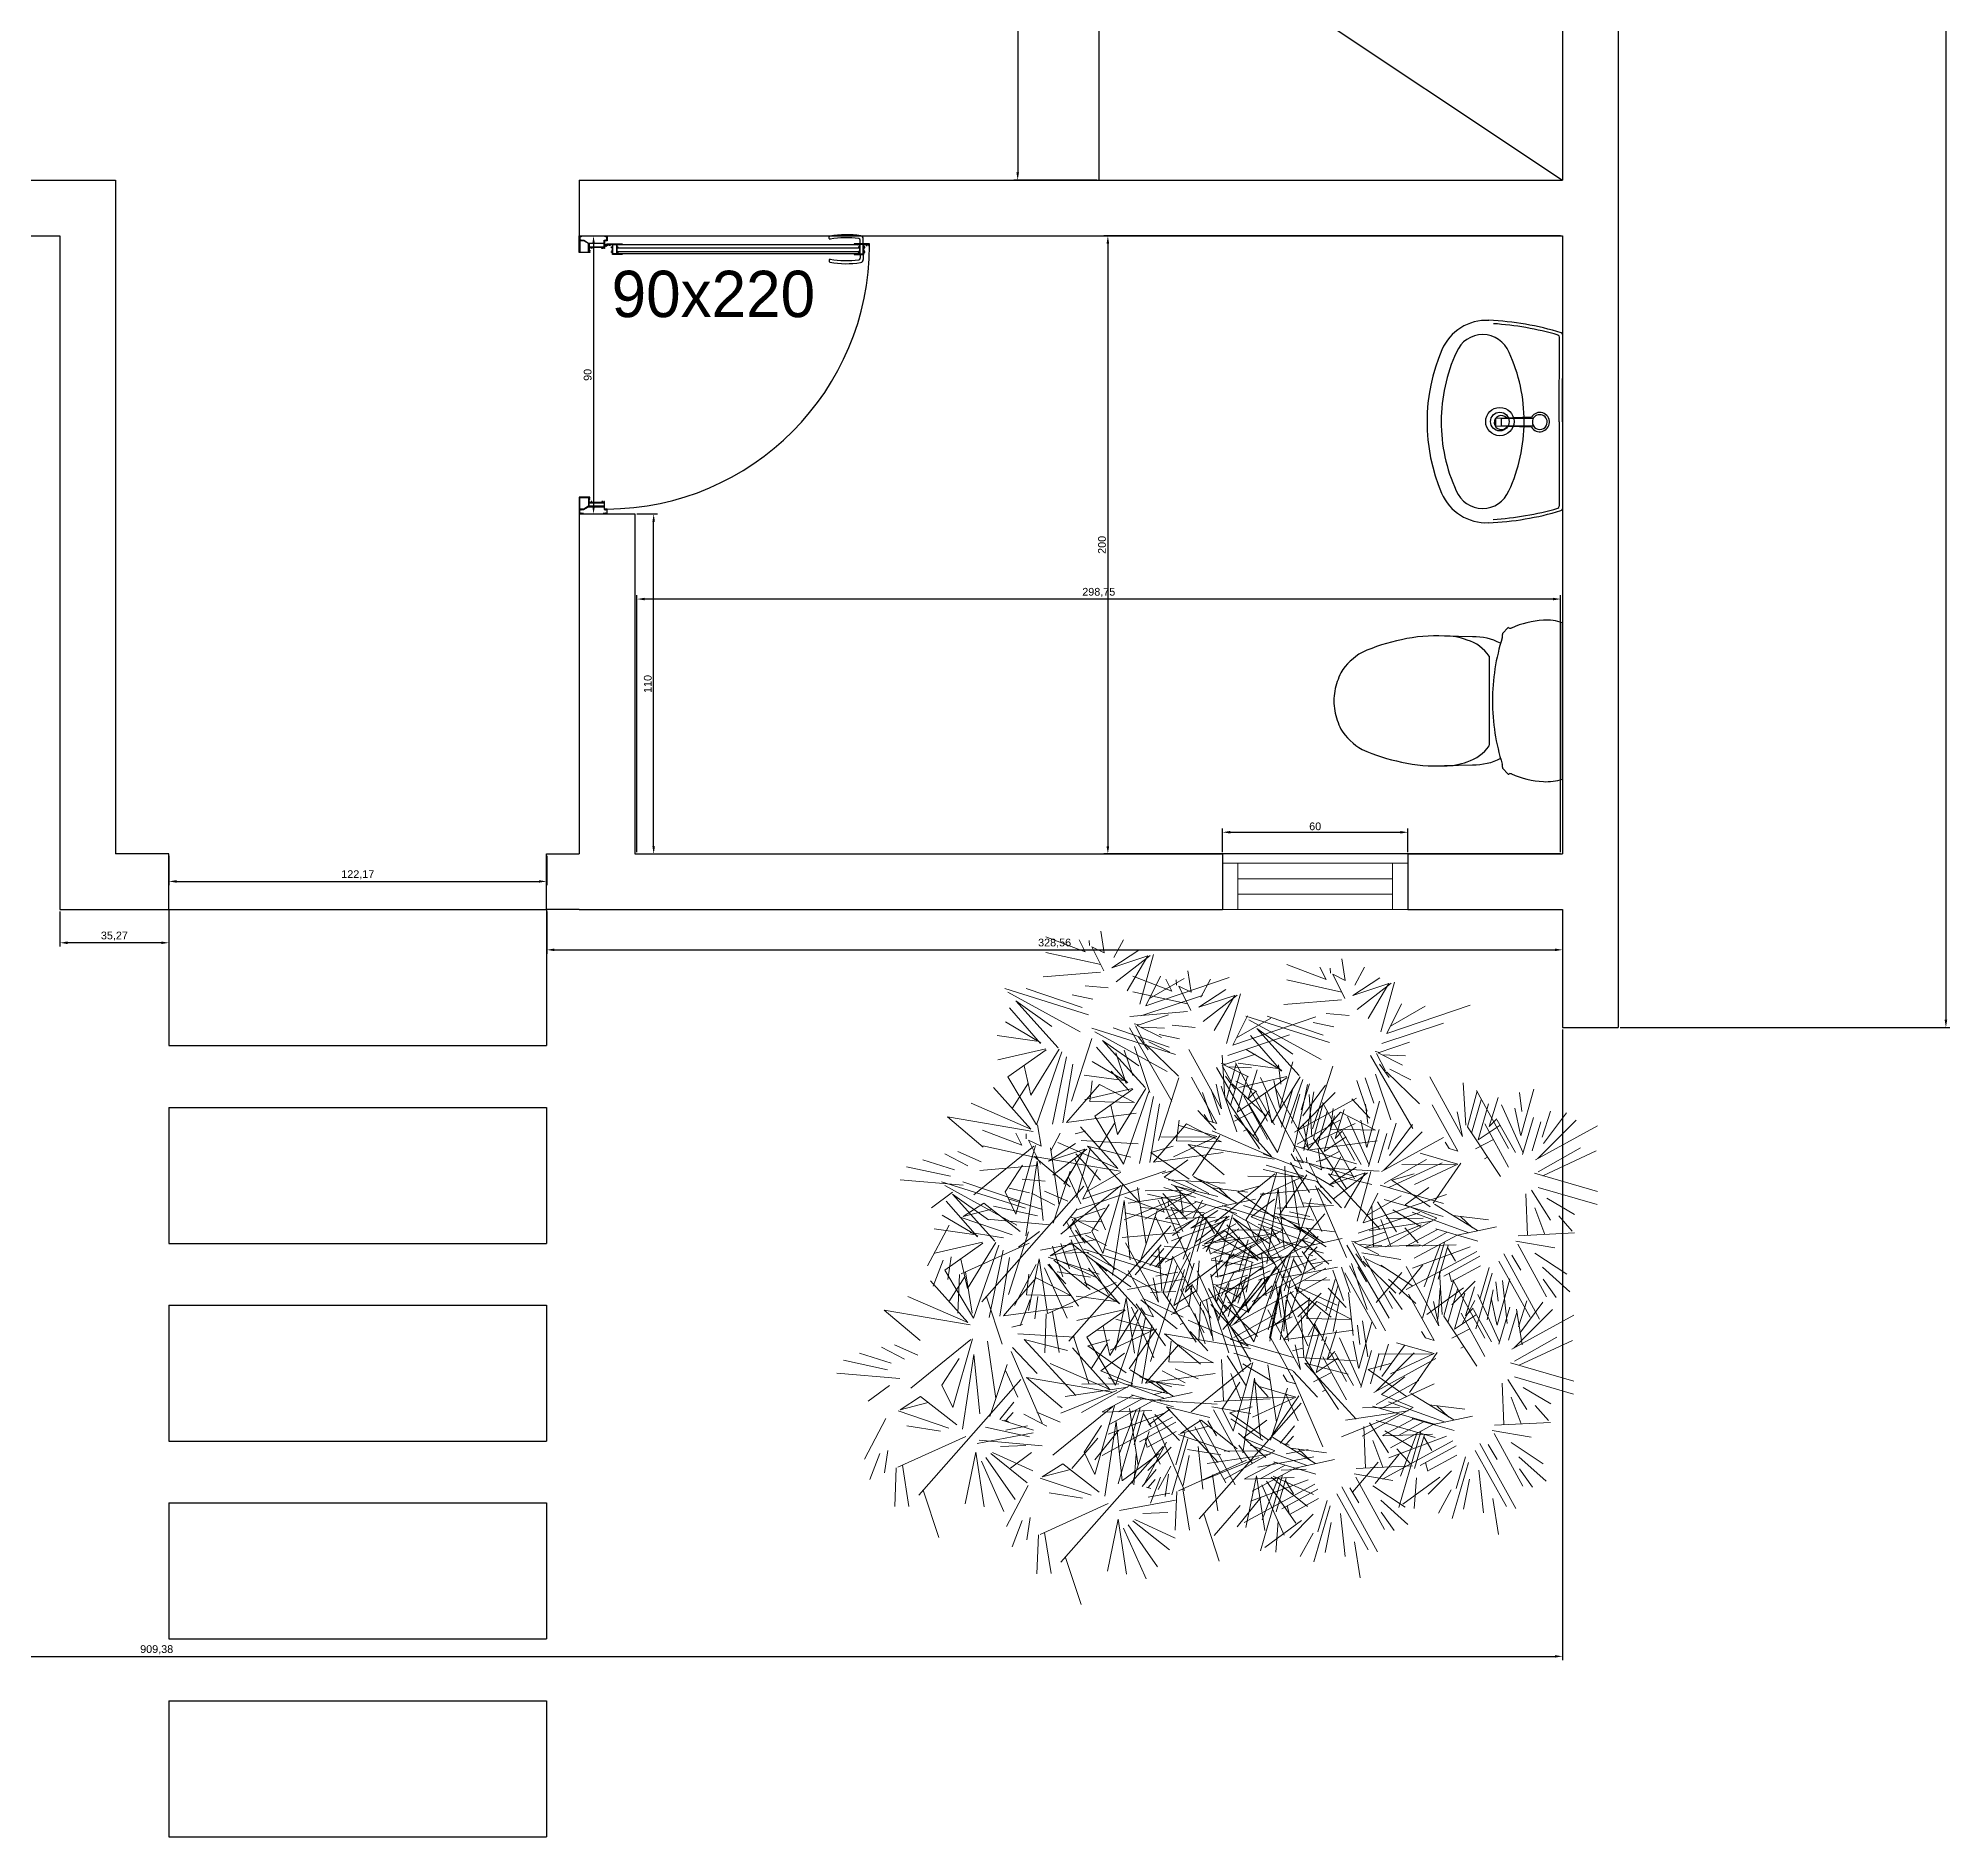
# Model space of a CAD drawing. Header units: millimetres. Extents: x -3817 to 5248, y 289 to 3424.
# Drawn here: x 1999 to 2617, y 706 to 1288 of the extents above; entities that cross this region are included whole.
import ezdxf

# ---------------------------------------------------------------- set-up
doc = ezdxf.new("R2010")
doc.units = ezdxf.units.MM
doc.linetypes.add('CONTINU', pattern=[0])
for name, color, linetype, lineweight in [('1 FENETRES', 191, 'Continuous', 15), ('1 Porte', 30, 'Continuous', 25), ('FENETRE', 191, 'Continuous', 5), ('PORTES', 30, 'Continuous', 25), ('SANITAIRES', 4, 'Continuous', 25), ('végétation', 96, 'Continuous', 20)]:
    doc.layers.add(name, color=color, linetype=linetype, lineweight=lineweight)
doc.styles.add('GENERATED_STYLE_2', font='GOTHIC.TTF')
doc.styles.get("Standard").update_dxf_attribs({"font": 'arial.ttf'})
doc.dimstyles.new('ISO-25', dxfattribs={"dimtxt": 2.5, "dimasz": 2.5, "dimexe": 1.25, "dimexo": 0.625, "dimtad": 1, "dimtxsty": 'Standard', "dimcen": 2.5, "dimadec": 0, "dimazin": 0, "dimtfac": 1, "dimtmove": 0, "dimatfit": 3, "dimfxl": 1, "dimarcsym": 0})

# ---------------------------------------------------------------- blocks, each defined once
blk = doc.blocks.new('60d')
at = {"layer": '1 FENETRES'}
for p, q in [((11740.71, -43.18), (11800.71, -43.18)), ((11740.71, -43.18), (11740.71, -58.18)), ((11745.71, -43.18), (11745.71, -58.18)), ((11795.71, -43.18), (11795.71, -58.18)), ((11800.71, -43.18), (11800.71, -58.18)), ((11745.71, -48.18), (11795.71, -48.18)), ((11745.71, -53.18), (11795.71, -53.18)), ((11740.71, -58.18), (11800.71, -58.18))]:
    blk.add_line(p, q, dxfattribs=at)
blk = doc.blocks.new('gf')
at = {"layer": '1 Porte', "ltscale": 3}
for p, q in [((-96.5249, -38.6246), (-97.0161, -39.1159)), ((-97.0101, -39.122), (-96.5188, -38.6307)), ((-96.5253, -38.6212), (-96.533, -38.6134)), ((-96.5316, -38.6274), (-96.5127, -38.6086)), ((-96.519, -38.6149), (-96.5294, -38.6045)), ((-97.0028, -39.1293), (-96.5115, -38.638)), ((-96.9986, -39.1335), (-96.5073, -38.6422)), ((-96.5995, -38.6726), (-96.6026, -38.6695)), ((-96.504, -38.6424), (-96.4963, -38.6502)), ((-96.4977, -38.6362), (-96.4873, -38.6466)), ((-96.5556, -38.7166), (-96.5526, -38.7197)), ((-97.0644, -39.1272), (-97.0563, -39.119)), ((-97.0593, -39.124), (-97.0635, -39.1281)), ((-97.0584, -39.1249), (-97.0593, -39.124)), ((-97.0563, -39.1209), (-97.0584, -39.123)), ((-97.0584, -39.123), (-97.0574, -39.124)), ((-97.0574, -39.124), (-97.0584, -39.1249)), ((-97.0563, -39.119), (-97.0462, -39.1291)), ((-97.0481, -39.1291), (-97.0563, -39.1209)), ((-97.1128, -39.1756), (-97.1047, -39.1674)), ((-97.0786, -39.2098), (-97.1128, -39.1756)), ((-97.1088, -39.1735), (-97.1109, -39.1756)), ((-97.1109, -39.1756), (-97.1028, -39.1838)), ((-97.1079, -39.1744), (-97.1088, -39.1735)), ((-97.1037, -39.1684), (-97.1079, -39.1725)), ((-97.1079, -39.1725), (-97.1069, -39.1735)), ((-97.1069, -39.1735), (-97.1079, -39.1744)), ((-97.1047, -39.1674), (-97.1037, -39.1684)), ((-97.1028, -39.1838), (-97.1006, -39.1816)), ((-97.1016, -39.1807), (-97.1006, -39.1797)), ((-97.1006, -39.1816), (-97.1016, -39.1807)), ((-97.1006, -39.1797), (-97.0997, -39.1807)), ((-97.0997, -39.1807), (-97.0946, -39.1756)), ((-97.0946, -39.1756), (-97.0792, -39.1715)), ((-97.0792, -39.1715), (-97.0475, -39.1399)), ((-97.0465, -39.1408), (-97.0773, -39.1715)), ((-97.0773, -39.1715), (-97.0704, -39.1785)), ((-97.0704, -39.1785), (-97.0396, -39.1477)), ((-97.0655, -39.1755), (-97.0694, -39.1794)), ((-97.0694, -39.1794), (-97.0685, -39.1803)), ((-97.0685, -39.1803), (-97.0675, -39.1794)), ((-97.0675, -39.1794), (-97.0666, -39.1803)), ((-97.0666, -39.1803), (-97.0675, -39.1813)), ((-97.0675, -39.1813), (-97.0639, -39.1849)), ((-97.0636, -39.1773), (-97.0655, -39.1755)), ((-97.0433, -39.1533), (-97.0646, -39.1746)), ((-97.0646, -39.1746), (-97.0636, -39.1756)), ((-97.0635, -39.1281), (-97.0644, -39.1272)), ((-97.0636, -39.1756), (-97.0627, -39.1747)), ((-97.0618, -39.1756), (-97.0636, -39.1773)), ((-97.0627, -39.1747), (-97.0618, -39.1756)), ((-97.0532, -39.1342), (-97.0512, -39.1322)), ((-97.0475, -39.1399), (-97.0532, -39.1342)), ((-97.0521, -39.1312), (-97.0512, -39.1303)), ((-97.0512, -39.1322), (-97.0521, -39.1312)), ((-97.0462, -39.1291), (-97.0514, -39.1342)), ((-97.0514, -39.1342), (-97.0359, -39.1497)), ((-97.0512, -39.1303), (-97.0502, -39.1312)), ((-97.0512, -39.1322), (-97.0512, -39.1322)), ((-97.0502, -39.1312), (-97.0481, -39.1291)), ((-97.0396, -39.1477), (-97.0465, -39.1408)), ((-97.0414, -39.1552), (-97.0433, -39.1533)), ((-97.0387, -39.1487), (-97.0425, -39.1525)), ((-97.0387, -39.1487), (-97.0425, -39.1525)), ((-97.0425, -39.1525), (-97.0415, -39.1534)), ((-97.0375, -39.1437), (-97.042, -39.1391)), ((-97.042, -39.1437), (-97.0375, -39.1391)), ((-97.0415, -39.1534), (-97.0406, -39.1525)), ((-97.0397, -39.1535), (-97.0414, -39.1552)), ((-97.0406, -39.1525), (-97.0397, -39.1535)), ((-97.0403, -39.1363), (-97.0375, -39.1391)), ((-97.0377, -39.1496), (-97.0387, -39.1487)), ((-97.0387, -39.1487), (-97.0387, -39.1487)), ((-97.0387, -39.1506), (-97.0377, -39.1496)), ((-97.0377, -39.1515), (-97.0387, -39.1506)), ((-97.0359, -39.1497), (-97.0377, -39.1515)), ((-97.0356, -39.1372), (-97.0375, -39.1391)), ((-96.9969, -39.1319), (-97.0014, -39.1363)), ((-97.0569, -39.1882), (-97.0786, -39.2098)), ((-97.0639, -39.1849), (-97.062, -39.1831)), ((-97.062, -39.1849), (-97.0629, -39.1859)), ((-97.0629, -39.1859), (-97.0597, -39.1891)), ((-97.062, -39.1831), (-97.062, -39.1831)), ((-97.062, -39.1831), (-97.0601, -39.1849)), ((-97.061, -39.1859), (-97.062, -39.1849)), ((-97.0601, -39.1849), (-97.061, -39.1859)), ((-97.0597, -39.1872), (-97.0588, -39.1863)), ((-97.0588, -39.1882), (-97.0597, -39.1872)), ((-97.0597, -39.1891), (-97.0588, -39.1882)), ((-97.0588, -39.1863), (-97.0569, -39.1882)), ((-96.55, -39.6988), (-96.5193, -39.6681)), ((-96.5249, -39.6718), (-96.5461, -39.693)), ((-96.5123, -39.675), (-96.5431, -39.7057)), ((-96.5431, -39.7076), (-96.5114, -39.676)), ((-96.525, -39.6682), (-96.5267, -39.6699)), ((-96.5267, -39.6699), (-96.5249, -39.6718)), ((-96.5241, -39.6691), (-96.525, -39.6682)), ((-96.5249, -39.67), (-96.5241, -39.6691)), ((-96.524, -39.6709), (-96.5249, -39.67)), ((-96.5202, -39.6671), (-96.524, -39.6709)), ((-96.5202, -39.6671), (-96.524, -39.6709)), ((-96.5212, -39.6644), (-96.523, -39.6662)), ((-96.523, -39.6662), (-96.5221, -39.6671)), ((-96.5221, -39.6671), (-96.5211, -39.6662)), ((-96.5058, -39.6798), (-96.5212, -39.6644)), ((-96.5211, -39.6662), (-96.5202, -39.6671)), ((-96.5202, -39.6671), (-96.5202, -39.6671)), ((-96.5193, -39.6681), (-96.5123, -39.675)), ((-96.5114, -39.676), (-96.5057, -39.6816)), ((-96.5006, -39.6747), (-96.5058, -39.6798)), ((-96.5027, -39.6787), (-96.5006, -39.6766)), ((-96.4905, -39.6847), (-96.5006, -39.6747)), ((-96.5006, -39.6766), (-96.4924, -39.6847)), ((-96.5597, -39.6853), (-96.5814, -39.707)), ((-96.5814, -39.707), (-96.5471, -39.7413)), ((-96.5607, -39.6882), (-96.5597, -39.6872)), ((-96.5574, -39.6914), (-96.5607, -39.6882)), ((-96.5578, -39.6872), (-96.5597, -39.6853)), ((-96.5597, -39.6872), (-96.5588, -39.6882)), ((-96.5588, -39.6882), (-96.5578, -39.6872)), ((-96.5565, -39.6885), (-96.5574, -39.6895)), ((-96.5574, -39.6895), (-96.5565, -39.6904)), ((-96.5565, -39.6904), (-96.5574, -39.6914)), ((-96.5546, -39.6904), (-96.5565, -39.6885)), ((-96.5565, -39.6923), (-96.5546, -39.6904)), ((-96.5528, -39.696), (-96.5565, -39.6923)), ((-96.5553, -39.7312), (-96.5532, -39.7291)), ((-96.5471, -39.7394), (-96.5553, -39.7312)), ((-96.5546, -39.6904), (-96.5546, -39.6904)), ((-96.5532, -39.7291), (-96.5522, -39.73)), ((-96.5519, -39.695), (-96.5528, -39.696)), ((-96.5522, -39.7281), (-96.5471, -39.723)), ((-96.5513, -39.7291), (-96.5522, -39.7281)), ((-96.5522, -39.73), (-96.5513, -39.7291)), ((-96.551, -39.696), (-96.5519, -39.695)), ((-96.5519, -39.6969), (-96.551, -39.696)), ((-96.551, -39.6979), (-96.5519, -39.6969)), ((-96.547, -39.6939), (-96.551, -39.6979)), ((-96.5431, -39.7057), (-96.55, -39.6988)), ((-96.5472, -39.6903), (-96.5489, -39.692)), ((-96.5489, -39.692), (-96.547, -39.6939)), ((-96.5462, -39.6912), (-96.5472, -39.6903)), ((-96.5471, -39.6921), (-96.5462, -39.6912)), ((-96.5461, -39.693), (-96.5471, -39.6921)), ((-96.5471, -39.723), (-96.5431, -39.7076)), ((-96.5057, -39.6816), (-96.5037, -39.6796)), ((-96.5037, -39.6796), (-96.5037, -39.6796)), ((-96.5037, -39.6796), (-96.5028, -39.6806)), ((-96.5028, -39.6806), (-96.5018, -39.6796)), ((-96.5018, -39.6796), (-96.5027, -39.6787)), ((-96.4955, -39.6878), (-96.4997, -39.692)), ((-96.4997, -39.692), (-96.4987, -39.6929)), ((-96.4987, -39.6929), (-96.4905, -39.6847)), ((-96.4955, -39.6859), (-96.4965, -39.6869)), ((-96.4965, -39.6869), (-96.4955, -39.6878)), ((-96.4946, -39.6869), (-96.4955, -39.6859)), ((-96.4924, -39.6847), (-96.4946, -39.6869)), ((-96.5471, -39.7413), (-96.539, -39.7331)), ((-96.545, -39.7373), (-96.5471, -39.7394)), ((-96.545, -39.7354), (-96.5459, -39.7363)), ((-96.5459, -39.7363), (-96.545, -39.7373)), ((-96.5441, -39.7363), (-96.545, -39.7354)), ((-96.5399, -39.7322), (-96.5441, -39.7363)), ((-96.539, -39.7331), (-96.5399, -39.7322))]:
    blk.add_line(p, q, dxfattribs=at)
for points in [[(-96.5175, -38.6541), (-96.5167, -38.6549), (-96.4968, -38.6351), (-96.5009, -38.6311), (-96.499, -38.6292), (-96.5009, -38.6273), (-96.5018, -38.6282), (-96.5009, -38.6292), (-96.5018, -38.6301), (-96.5043, -38.6277), (-96.5033, -38.6267), (-96.5043, -38.6258), (-96.5052, -38.6267), (-96.511, -38.6209), (-96.5101, -38.6199), (-96.5091, -38.6209), (-96.5082, -38.6199), (-96.51, -38.6181), (-96.5119, -38.62), (-96.5171, -38.6148), (-96.5171, -38.6148), (-96.5122, -38.61), (-96.5103, -38.6119), (-96.5084, -38.61), (-96.5094, -38.6091), (-96.5103, -38.61), (-96.5113, -38.6091), (-96.5064, -38.6042), (-96.5055, -38.6052), (-96.5064, -38.6061), (-96.5055, -38.607), (-96.5036, -38.6052), (-96.5055, -38.6033), (-96.5064, -38.6023), (-96.5379, -38.6337), (-96.5369, -38.6347), (-96.5294, -38.6272), (-96.5285, -38.6281), (-96.5274, -38.627), (-96.5283, -38.6261)], [(-96.5285, -38.6262), (-96.5259, -38.6236), (-96.5207, -38.6288), (-96.5226, -38.6307), (-96.5208, -38.6325), (-96.5198, -38.6316), (-96.5208, -38.6306), (-96.5198, -38.6297), (-96.5116, -38.638), (-96.5106, -38.6389), (-96.5116, -38.6398), (-96.5125, -38.6389), (-96.5134, -38.6398), (-96.5116, -38.6417), (-96.5097, -38.6398), (-96.5065, -38.643), (-96.5091, -38.6456), (-96.51, -38.6448), (-96.5109, -38.6457), (-96.51, -38.6466), (-96.51, -38.6466), (-96.5175, -38.6541)], [(-96.9885, -39.1252), (-96.9877, -39.1261), (-97.0075, -39.1459), (-97.0116, -39.1419), (-97.0135, -39.1437), (-97.0154, -39.1419), (-97.0144, -39.1409), (-97.0135, -39.1419), (-97.0125, -39.1409), (-97.015, -39.1385), (-97.0159, -39.1394), (-97.0169, -39.1385), (-97.0159, -39.1375), (-97.0218, -39.1317), (-97.0227, -39.1326), (-97.0218, -39.1336), (-97.0227, -39.1345), (-97.0245, -39.1327), (-97.0226, -39.1308), (-97.0278, -39.1257), (-97.0278, -39.1257), (-97.0326, -39.1305), (-97.0307, -39.1324), (-97.0326, -39.1343), (-97.0336, -39.1333), (-97.0326, -39.1324), (-97.0336, -39.1314), (-97.0384, -39.1363), (-97.0375, -39.1372), (-97.0365, -39.1363), (-97.0356, -39.1372), (-97.0375, -39.1391), (-97.0394, -39.1372), (-97.0403, -39.1363), (-97.0089, -39.1049), (-97.0079, -39.1058), (-97.0154, -39.1133), (-97.0145, -39.1143), (-97.0156, -39.1153), (-97.0165, -39.1144)], [(-97.0164, -39.1143), (-97.019, -39.1169), (-97.0138, -39.122), (-97.0119, -39.1201), (-97.0101, -39.122), (-97.0111, -39.1229), (-97.012, -39.122), (-97.0129, -39.1229), (-97.0047, -39.1312), (-97.0037, -39.1321), (-97.0028, -39.1312), (-97.0037, -39.1302), (-97.0028, -39.1293), (-97.0009, -39.1312), (-97.0028, -39.1331), (-96.9996, -39.1363), (-96.997, -39.1337), (-96.9979, -39.1328), (-96.9969, -39.1319), (-96.9961, -39.1327), (-96.9961, -39.1327), (-96.9885, -39.1252)]]:
    blk.add_lwpolyline(points, dxfattribs=at)
for points in [[(-96.5249, -38.6227), (-96.5056, -38.6421), (-96.4986, -38.6352), (-96.518, -38.6158)], [(-97.0199, -39.1178), (-97.0005, -39.1372), (-97.0075, -39.1441), (-97.0268, -39.1247)], [(-97.1018, -39.1847), (-97.0786, -39.208), (-97.0607, -39.19), (-97.0782, -39.1725), (-97.0935, -39.1764)], [(-96.5563, -39.7303), (-96.5795, -39.707), (-96.5616, -39.6891), (-96.544, -39.7067), (-96.5479, -39.7219)]]:
    blk.add_lwpolyline(points, close=True, dxfattribs=at)
blk.add_circle((-97.0397, -39.1414), 0.0032, dxfattribs=at)
for centre, radius, start, end in [((-96.3809, -38.8224), 0.2711, 126.1688, 144.9376), ((-96.3746, -38.8287), 0.2711, 127.2808, 144.7734), ((-96.5357, -38.6107), 0.00889, 44.9431, 126.1688), ((-96.5362, -38.6165), 0.00444, 44.9431, 127.2808), ((-96.601, -38.668), 0.00222, 144.9376, 224.9431), ((-96.5979, -38.6711), 0.00222, 224.9431, 324.7734), ((-96.7113, -38.4914), 0.2711, 305.1127, 322.6053), ((-96.705, -38.4977), 0.2711, 304.9486, 323.7174), ((-96.4994, -38.6533), 0.00444, 322.6053, 44.9431), ((-96.4936, -38.6529), 0.00889, 323.7174, 44.9431), ((-96.5541, -38.715), 0.00222, 125.1127, 224.9431), ((-96.551, -38.7181), 0.00222, 224.9431, 304.9486)]:
    blk.add_arc(centre, radius, start, end, dxfattribs=at)
at = {"layer": '1 Porte'}
blk.add_arc((-97.0397, -39.1414), 0.7583, 315.3058, 45.0055, dxfattribs=at)
blk = doc.blocks.new('A$C4ABC3A0A')
at = {"layer": 'SANITAIRES', "linetype": 'Continuous'}
for p, q in [((0, 25.3), (0, -25.3)), ((17.75, 23.64), (19.37, 21.91)), ((23.71, -14.48, -40.97), (23.71, 14.48, -40.97)), ((17.75, -23.64), (19.37, -21.91))]:
    blk.add_line(p, q, dxfattribs=at)
at = {"layer": 'SANITAIRES', "linetype": 'Continuous', "elevation": -42.64}
for points in [[(20.05, 18.65, -0.129246), (29.08, 20.76), (38.21, 20.97)], [(20.05, -18.65, 0.129246), (29.08, -20.76), (38.21, -20.97)]]:
    blk.add_lwpolyline(points, format="xyb", dxfattribs=at)
at = {"layer": 'SANITAIRES', "linetype": 'Continuous'}
for centre, radius, start, end in [((5.27, 8.92), 17.21, 86.86067, 107.82704), ((4.57, -3.26), 29.4, 65.92559, 86.79643), ((16.95, 24.8), 1.27, 251.98373, 272.65982), ((16.96, 24.08), 0.554, 275.62448, 315.01269), ((17.52, 23.38), 0.355, 48.92481, 118.54895), ((18.88, 21.62), 0.573, 345.98199, 30.6579), ((22.09, 21.09), 2.69, 171.69435, 184.12918), ((22.22, 21.18), 2.82, 185.7694, 195.1179), ((-45.08, -0.14), 67.78, 8.9316, 17.68477), ((34.53, 7.09, -40.97), 13.11, 106.26814, 145.65396), ((37.59, 3.02, -40.97), 17.96, 88.0025, 112.0018), ((40.99, -28.74, -40.97), 49.78, 77.08813, 93.19538), ((40.63, -37.87, -40.97), 58.78, 65.70989, 78.73784), ((55.43, -0.95, -40.97), 19.12, 31.78609, 60.61625), ((-46.31, -0.04), 68.98, 0.03605, 8.69283), ((52.93, -0.42, -40.97), 21.03, 9.89845, 26.97649), ((-46.31, 0.04), 68.98, 351.30717, 359.96395), ((58.8, 0, -40.97), 15.19, 347.84657, 12.15343), ((52.93, 0.42, -40.97), 21.03, 333.02351, 350.10155), ((-45.08, 0.14), 67.78, 342.31523, 351.0684), ((55.43, 0.95, -40.97), 19.12, 299.38375, 328.21391), ((34.53, -7.09, -40.97), 13.11, 214.34604, 253.73186), ((40.63, 37.87, -40.97), 58.78, 281.26216, 294.29011), ((4.57, 3.26), 29.4, 273.20357, 294.07441), ((16.95, -24.8), 1.27, 87.34018, 108.01627), ((16.96, -24.08), 0.554, 44.98731, 84.37552), ((17.52, -23.38), 0.355, 241.45105, 311.07519), ((18.88, -21.62), 0.573, 329.3421, 14.01801), ((22.09, -21.09), 2.69, 175.87082, 188.30565), ((22.22, -21.18), 2.82, 164.8821, 174.2306), ((37.59, -3.02, -40.97), 17.96, 247.9982, 271.9975), ((40.99, 28.74, -40.97), 49.78, 266.80462, 282.91187), ((5.27, -8.92), 17.21, 252.17296, 273.13933)]:
    blk.add_arc(centre, radius, start, end, dxfattribs=at)
blk = doc.blocks.new('vduy')
at = {"layer": 'SANITAIRES'}
for p, q in [((7609.08, 5356.46), (7585.61, 5356.5)), ((7609.08, 5355.59), (7586.26, 5355.63)), ((7609.08, 5356.46), (7632.55, 5356.42)), ((7609.08, 5355.59), (7631.89, 5355.55)), ((7608.15, 5338.49), (7607.82, 5348.11)), ((7608.2, 5348.59), (7608.2, 5339.94)), ((7610.2, 5339.94), (7610.2, 5348.59)), ((7610.58, 5348.11), (7610.25, 5338.49)), ((7610.25, 5338.49), (7608.15, 5338.49)), ((7608.2, 5339.94), (7610.2, 5339.94))]:
    blk.add_line(p, q, dxfattribs=at)
for radius in [3.82, 2.51]:
    blk.add_circle((7609.05, 5339.56), radius, dxfattribs=at)
for centre, radius, start, end in [((7663.4, 5332.54), 81.78, 163.244, 177.1467), ((7663.4, 5332.54), 80.91, 163.7065, 176.2657), ((7585.61, 5355.96), 0.545, 89.903, 163.244), ((7586.26, 5355.08), 0.545, 89.903, 163.7065), ((7609.2, 5350.32), 2.6, 86.9351, 237.9475), ((7609.2, 5350.32), 2.6, 302.0525, 86.9351), ((7631.89, 5355.01), 0.545, 16.0994, 89.903), ((7554.68, 5332.72), 80.91, 3.5402, 16.0994), ((7632.54, 5355.88), 0.545, 16.5619, 89.903), ((7554.68, 5332.72), 81.78, 2.6592, 16.5619), ((7609.2, 5350.32), 2, 90, 270), ((7609.2, 5350.32), 2, 270, 90), ((7608.99, 5301.4), 44.71, 89.903, 114.5816), ((7608.99, 5301.4), 44.71, 65.2243, 89.903), ((7593.25, 5334.95), 7.65, 111.9818, 247.8241), ((7609.32, 5339.94), 1.88, 132.4747, 56.6466), ((7624.83, 5334.9), 7.65, 291.9818, 67.8241), ((7594.86, 5335.96), 13.09, 177.1467, 246.6866), ((7623.23, 5335.91), 13.09, 293.1194, 2.6592), ((7609.1, 5368.46), 44.71, 245.2243, 269.903), ((7609.1, 5368.46), 44.71, 269.903, 294.5816), ((7609.1, 5369), 49.07, 246.6866, 293.1194)]:
    blk.add_arc(centre, radius, start, end, dxfattribs=at)
blk = doc.blocks.new('_QVMPT31')
at = {"linetype": 'CONTINU'}
for p, q in [((-11.21, 28.58), (-5.71, 34.18)), ((-19.91, 26.38), (-19.51, 30.78)), ((-16.61, 27.28), (-14.11, 32.88)), ((-15.91, 26.48), (-12.11, 31.88)), ((-21.51, 20.98), (-21.71, 28.28)), ((-19.01, 25.38), (-17.91, 28.78)), ((-5.11, 6.08), (-11.51, 29.58)), ((-6.41, 19.48), (-4.31, 27.58)), ((-8.91, 17.98), (-16.41, 27.08)), ((-6.41, 19.48), (-1.41, 26.68)), ((-5.01, 20.38), (1.69, 25.98)), ((-4.61, 19.58), (2.49, 23.48)), ((-23.31, 16.08), (-25.21, 19.78)), ((-11.91, 17.98), (-20.31, 19.08)), ((-18.11, 15.48), (-20.11, 18.78)), ((-16.61, 15.78), (-20.11, 18.78)), ((-12.91, 18.98), (-18.01, 20.58)), ((-6.81, 18.18), (0.39, 12.78)), ((-4.21, 18.68), (2.99, 20.28)), ((-4.01, 18.38), (2.99, 18.18)), ((-22.31, 14.38), (-31.61, 17.98)), ((-24.71, 13.98), (-31.61, 15.68)), ((-11.01, 16.98), (-18.11, 15.48)), ((-9.91, 17.18), (-13.51, 5.78)), ((-3.31, 16.98), (0.19, 15.08)), ((9.9, 9.04), (8.33, 15.1)), ((-24.61, 12.78), (-29.81, 13.58)), ((-15.01, 3.88), (-20.11, 14.98)), ((-12.81, 14.78), (-15.91, 12.38)), ((-15.31, 7.38), (-15.91, 12.38)), ((-14.81, 3.68), (-12.81, 14.78)), ((-13.51, 5.78), (-8.51, 13.78)), ((-6.91, 13.48), (-8.11, 4.88)), ((-5.31, 13.18), (-4.51, 9.78)), ((-4.61, 12.98), (-3.91, 12.88)), ((-4.41, 12.98), (-3.91, 11.28)), ((-3.71, 14.28), (-0.91, 12.18)), ((12.29, 6.48), (10.98, 12.3)), ((13.79, 1.75), (15.96, 14.06)), ((19.68, 6.91), (16.33, 13.28)), ((16.42, 8.6), (18.24, 13.15)), ((22.18, 7.89), (22.01, 12.08)), ((-23.01, 11.28), (-27.11, 11.18)), ((-21.41, 9.78), (-25.41, 9.98)), ((-12.51, 2.98), (-7.31, 10.48)), ((-8.41, 2.78), (0.99, 10.78)), ((19.01, 0.83), (11.69, 11.16)), ((13.38, 2.33), (14.04, 9.52)), ((20.89, 5.17), (19.23, 10.13)), ((22.71, 2.82), (24.31, 11.88)), ((24.03, 5.12), (25.26, 9.78)), ((28.69, 6.23), (31.96, 10.93)), ((-22.11, 7.58), (-29.31, 5.78)), ((-7.91, 5.88), (-4.31, 8.78)), ((9.28, 0.92), (2.92, 8.03)), ((11.05, -1.12), (5.8, 6.51)), ((15.09, -0.1), (10.61, 6.17)), ((17.76, 0.64), (11.08, 7.71)), ((14.53, 1.92), (15.5, 7.44)), ((19.8, 1.3), (16.07, 6.63)), ((16.64, 5.82), (17.54, 6.88)), ((20.54, 2.59), (17.62, 6.76)), ((21.9, 2.25), (22.8, 7.37)), ((22.84, 0.66), (31.16, 6.4)), ((23.01, -0.69), (32.62, 6.04)), ((24.7, 3.18), (28.36, 8.93)), ((-16.11, 1.88), (-29.31, 5.78)), ((-8.51, 2.08), (-3.21, 4.08)), ((-7.41, 0.18), (3.79, 4.48)), ((10.58, -0.32), (2.35, 5.39)), ((11.94, 0.45), (8.67, 4.99)), ((15.64, 1.32), (8.77, 4.97)), ((13.51, 0.17), (10.92, 3.88)), ((14.6, 2.32), (16.67, 3.68)), ((-16.61, 1.68), (-26.91, 2.18)), ((-16.61, 1.68), (-24.81, -1.62)), ((-16.11, 0.68), (-23.51, -4.12)), ((-20.21, -4.72), (-20.71, 0.08)), ((-16.11, 0.68), (-17.61, -11.42)), ((-7.41, 0.18), (-0.51, -1.32)), ((9.09, -0.16), (3.87, 2.48)), ((18.44, -0.69), (11.64, 0.5)), ((24.25, -1.11), (26.55, 0.41)), ((24.32, -3.05), (32.08, 2.38)), ((29.46, -1.52), (35.02, 0.04)), ((30.36, 0.15), (33.5, 1.83)), ((-13.91, -0.52), (-16.61, -11.02)), ((-15.21, -10.42), (-12.51, -1.42)), ((-12.01, -1.72), (-10.01, -9.42)), ((-12.01, -1.72), (-2.81, -7.92)), ((-10.01, -0.72), (-8.71, -1.82)), ((-8.71, -0.22), (-0.41, -3.72)), ((9.33, -2.24), (2.02, -3.38)), ((11.05, -1.12), (5.63, -0.77)), ((7.74, -4.9), (5.63, -0.77)), ((16.61, -1.29), (7.15, -0.23)), ((10.6, -10.58), (9.5, -2.98)), ((17.67, -2.18), (9.72, -2.91)), ((18.48, -4.46), (13.12, -2.6)), ((14.27, -3.01), (16.75, -2.22)), ((20.08, -4.03), (15.09, -0.1)), ((27.38, -2.98), (33.4, -2.22)), ((-20.11, -10.72), (-26.11, -5.82)), ((-20.01, -10.62), (-23.51, -4.12)), ((-19.01, -3.12), (-22.01, -6.82)), ((-18.21, -11.62), (-19.01, -3.12)), ((-14.31, -15.42), (-12.81, -5.12)), ((4.74, -5.79), (2.02, -3.38)), ((10.26, -10.22), (5.51, -4.31)), ((21.94, -10.76), (25.09, -5.01)), ((23.8, -4.28), (31.56, -8.59)), ((23.85, -3.38), (29.84, -5.14)), ((-11.31, -9.42), (-10.21, -6.32)), ((-10.21, -6.32), (-3.81, -9.32)), ((10, -9.97), (2.32, -6.28)), ((22.49, -11.67), (27.27, -8.75)), ((24.21, -9.43), (27.49, -6.35)), ((28.18, -9.93), (31.14, -8.72)), ((-21.21, -11.12), (-28.11, -14.02)), ((-21.91, -11.22), (-27.91, -9.22)), ((-21.21, -11.22), (-27.71, -11.72)), ((-18.41, -11.72), (-27.71, -15.42)), ((-10.01, -9.42), (-3.81, -9.32)), ((-9.91, -15.02), (-6.31, -11.42)), ((-9.31, -12.12), (-5.41, -10.62)), ((-7.71, -17.22), (-2.31, -11.82)), ((10.26, -10.22), (4.15, -9.14)), ((7.94, -11.84), (6.92, -12.47)), ((9.32, -12.08), (7.94, -11.84)), ((17.15, -11.43), (9, -16.19)), ((25.24, -11.64), (30.29, -11.21)), ((-20.81, -14.32), (-27.71, -15.42)), ((-9.71, -19.52), (1.39, -12.12)), ((-8.91, -16.02), (-5.91, -13.02)), ((9, -14.47), (0.2, -20.63)), ((9.32, -12.08), (2.49, -16.87)), ((9, -14.47), (6.52, -17.58)), ((17.63, -13.35), (11.26, -17.81)), ((11.69, -13.62), (13.57, -16.19)), ((13.65, -12.85), (13.98, -13.31)), ((21.73, -14.27), (31.97, -16.08)), ((22.15, -14.75), (26.51, -21.11)), ((23.11, -14.52), (28.94, -21.74)), ((23.26, -12.51), (32.81, -14.2)), ((-16.41, -18.52), (-30.11, -16.42)), ((-16.41, -15.52), (-29.41, -16.12)), ((-17.81, -19.12), (-27.11, -17.92)), ((-7.81, -18.92), (-5.51, -17.72)), ((-6.31, -18.32), (0.59, -16.12)), ((8.67, -16.34), (5.31, -22.14)), ((16.35, -15.96), (7.78, -21.97)), ((9, -16.19), (7.9, -21.89)), ((10.03, -15.56), (9.07, -20.98)), ((11.43, -15.1), (10.4, -20.91)), ((12.08, -17.75), (11.34, -22.49)), ((11.43, -15.1), (13.53, -18.72)), ((12.08, -17.75), (12.61, -19.37)), ((18.72, -16.38), (12.3, -21.65)), ((17.59, -15.88), (12.74, -19.19)), ((18.77, -16.09), (17.71, -22.09)), ((19.88, -17.3), (19.04, -22.02)), ((20.97, -16.27), (27.38, -25.42)), ((21.21, -16.62), (23.95, -24.72)), ((-17.71, -25.42), (-25.51, -20.72)), ((-16.91, -21.02), (-20.11, -20.22)), ((-9.31, -20.42), (-8.61, -20.62)), ((-9.01, -20.22), (-6.51, -18.42)), ((-8.81, -20.42), (-5.11, -24.12)), ((-8.81, -20.42), (-4.51, -20.42)), ((-8.11, -20.42), (-4.71, -21.92)), ((-6.01, -18.92), (-2.31, -18.92)), ((17.08, -18.73), (14.45, -22.13)), ((17.2, -18.65), (15.78, -26.12)), ((20.33, -19.91), (19.68, -24.17)), ((20.98, -19.12), (22.05, -25.09)), ((-15.51, -23.72), (-18.91, -22.42)), ((-9.91, -23.62), (-11.41, -31.62)), ((-8.91, -22.02), (-1.61, -29.22)), ((-8.91, -23.82), (-8.91, -29.02)), ((-8.91, -23.82), (0.89, -33.62)), ((15.67, -22.14), (14, -24.69)), ((-21.31, -27.22), (-27.91, -26.62)), ((-18.21, -26.52), (-26.81, -24.42)), ((-17.31, -25.82), (-20.71, -28.42)), ((-16.41, -26.82), (-13.81, -31.22)), ((-16.41, -26.82), (-12.11, -31.02)), ((-14.81, -25.12), (-11.81, -31.22)), ((-12.61, -24.62), (-12.11, -31.02)), ((-8.91, -25.12), (-5.41, -30.32)), ((-21.31, -27.22), (-23.01, -28.52)), ((-21.11, -28.42), (-21.51, -29.12)), ((-18.51, -28.42), (-20.71, -28.42)), ((-18.51, -28.42), (-20.51, -31.22)), ((-16.81, -28.42), (-16.71, -31.62))]:
    blk.add_line(p, q, dxfattribs=at)
blk = doc.blocks.new('A$C69725A6C')
at = {"layer": 'végétation', "xscale": -2.048, "yscale": 2.048, "zscale": 2.048, "rotation": 90}
blk.add_blockref('_QVMPT31', (70.01, 71.71), dxfattribs=at)
blk = doc.blocks.new('*D101')
at = {"color": 0, "lineweight": -2, "transparency": 16777216}
for p, q in [((2510.84, 2330.13), (2617.45, 2330.13)), ((2616.2, 2327.63), (2616.2, 970.47)), ((2510.84, 967.97), (2617.45, 967.97))]:
    blk.add_line(p, q, dxfattribs=at)
at = {"color": 0, "transparency": 16777216}
for points in [[(2615.78, 2327.63), (2616.62, 2327.63), (2616.2, 2330.13)], [(2615.78, 970.47), (2616.62, 970.47), (2616.2, 967.97)]]:
    blk.add_solid(points, dxfattribs=at)
at = {"layer": 'Defpoints', "color": 0, "transparency": 16777216}
for p in [(2510.22, 2330.13), (2510.22, 967.97), (2616.2, 967.97)]:
    blk.add_point(p, dxfattribs=at)
at = {"color": 0, "transparency": 16777216, "insert": (2614.07, 1649.05), "char_height": 2.5, "attachment_point": 5, "rotation": 90}
blk.add_mtext('1362,16', dxfattribs=at)
blk = doc.blocks.new('*D104')
at = {"color": 0, "lineweight": -2, "transparency": 16777216}
for p, q in [((2382.22, 1024.75), (2382.22, 1032.4)), ((2384.72, 1031.15), (2439.72, 1031.15)), ((2442.22, 1024.75), (2442.22, 1032.4))]:
    blk.add_line(p, q, dxfattribs=at)
at = {"color": 0, "transparency": 16777216}
for points in [[(2384.72, 1031.56), (2384.72, 1030.73), (2382.22, 1031.15)], [(2439.72, 1031.56), (2439.72, 1030.73), (2442.22, 1031.15)]]:
    blk.add_solid(points, dxfattribs=at)
at = {"layer": 'Defpoints', "color": 0, "transparency": 16777216}
for p in [(2442.22, 1031.15), (2382.22, 1024.13), (2442.22, 1024.13)]:
    blk.add_point(p, dxfattribs=at)
at = {"color": 0, "transparency": 16777216, "insert": (2412.22, 1033.05), "char_height": 2.5, "attachment_point": 5}
blk.add_mtext('60', dxfattribs=at)
blk = doc.blocks.new('*D105')
at = {"color": 0, "lineweight": -2, "transparency": 16777216}
for p, q in [((2041.49, 1023.5), (2041.49, 1013.99)), ((2163.66, 1023.5), (2163.66, 1013.99)), ((2043.99, 1015.24), (2161.16, 1015.24))]:
    blk.add_line(p, q, dxfattribs=at)
at = {"color": 0, "transparency": 16777216}
for points in [[(2043.99, 1015.66), (2043.99, 1014.83), (2041.49, 1015.24)], [(2161.16, 1015.66), (2161.16, 1014.83), (2163.66, 1015.24)]]:
    blk.add_solid(points, dxfattribs=at)
at = {"layer": 'Defpoints', "color": 0, "transparency": 16777216}
for p in [(2041.49, 1024.13), (2163.66, 1024.13), (2163.66, 1015.24)]:
    blk.add_point(p, dxfattribs=at)
at = {"color": 0, "transparency": 16777216, "insert": (2102.57, 1017.37), "char_height": 2.5, "attachment_point": 5}
blk.add_mtext('122,17', dxfattribs=at)
blk = doc.blocks.new('*D106')
at = {"color": 0, "lineweight": -2, "transparency": 16777216}
for p, q in [((2174.84, 1224.13), (2180.07, 1224.13)), ((2178.82, 1221.63), (2178.82, 1136.63)), ((2174.84, 1134.13), (2180.07, 1134.13))]:
    blk.add_line(p, q, dxfattribs=at)
at = {"color": 0, "transparency": 16777216}
for points in [[(2178.41, 1221.63), (2179.24, 1221.63), (2178.82, 1224.13)], [(2178.41, 1136.63), (2179.24, 1136.63), (2178.82, 1134.13)]]:
    blk.add_solid(points, dxfattribs=at)
at = {"layer": 'Defpoints', "color": 0, "transparency": 16777216}
for p in [(2174.22, 1224.13), (2174.22, 1134.13), (2178.82, 1134.13)]:
    blk.add_point(p, dxfattribs=at)
at = {"color": 0, "transparency": 16777216, "insert": (2176.92, 1179.13), "char_height": 2.5, "attachment_point": 5, "rotation": 90}
blk.add_mtext('90', dxfattribs=at)
blk = doc.blocks.new('*D109')
at = {"color": 0, "lineweight": -2, "transparency": 16777216}
for p, q in [((2163.66, 1005.5), (2163.66, 991.86)), ((2492.22, 1005.5), (2492.22, 991.86)), ((2166.16, 993.11), (2489.72, 993.11))]:
    blk.add_line(p, q, dxfattribs=at)
at = {"color": 0, "transparency": 16777216}
for points in [[(2166.16, 993.53), (2166.16, 992.69), (2163.66, 993.11)], [(2489.72, 993.53), (2489.72, 992.69), (2492.22, 993.11)]]:
    blk.add_solid(points, dxfattribs=at)
at = {"layer": 'Defpoints', "color": 0, "transparency": 16777216}
for p in [(2163.66, 1006.13), (2492.22, 1006.13), (2492.22, 993.11)]:
    blk.add_point(p, dxfattribs=at)
at = {"color": 0, "transparency": 16777216, "insert": (2327.94, 995.24), "char_height": 2.5, "attachment_point": 5}
blk.add_mtext('328,56', dxfattribs=at)
blk = doc.blocks.new('*D110')
at = {"color": 0, "lineweight": -2, "transparency": 16777216}
for p, q in [((2006.22, 1005.5), (2006.22, 994.14)), ((2041.49, 1005.5), (2041.49, 994.14)), ((2038.99, 995.39), (2008.72, 995.39))]:
    blk.add_line(p, q, dxfattribs=at)
at = {"color": 0, "transparency": 16777216}
for points in [[(2008.72, 995.81), (2008.72, 994.97), (2006.22, 995.39)], [(2038.99, 995.81), (2038.99, 994.97), (2041.49, 995.39)]]:
    blk.add_solid(points, dxfattribs=at)
at = {"layer": 'Defpoints', "color": 0, "transparency": 16777216}
for p in [(2006.22, 1006.13), (2041.49, 1006.13), (2006.22, 995.39)]:
    blk.add_point(p, dxfattribs=at)
at = {"color": 0, "transparency": 16777216, "insert": (2023.85, 997.52), "char_height": 2.5, "attachment_point": 5}
blk.add_mtext('35,27', dxfattribs=at)
blk = doc.blocks.new('*D111')
at = {"color": 0, "lineweight": -2, "transparency": 16777216}
for p, q in [((2192.84, 1134.13), (2199.51, 1134.13)), ((2198.26, 1026.63), (2198.26, 1131.63)), ((2192.84, 1024.13), (2199.51, 1024.13))]:
    blk.add_line(p, q, dxfattribs=at)
at = {"color": 0, "transparency": 16777216}
for points in [[(2197.84, 1131.63), (2198.68, 1131.63), (2198.26, 1134.13)], [(2197.84, 1026.63), (2198.68, 1026.63), (2198.26, 1024.13)]]:
    blk.add_solid(points, dxfattribs=at)
at = {"layer": 'Defpoints', "color": 0, "transparency": 16777216}
for p in [(2192.22, 1134.13), (2198.26, 1134.13), (2192.22, 1024.13)]:
    blk.add_point(p, dxfattribs=at)
at = {"color": 0, "transparency": 16777216, "insert": (2196.36, 1079.13), "char_height": 2.5, "attachment_point": 5, "rotation": 90}
blk.add_mtext('110', dxfattribs=at)
blk = doc.blocks.new('*D112')
at = {"color": 0, "lineweight": -2, "transparency": 16777216}
for p, q in [((2491.59, 1224.13), (2343.91, 1224.13)), ((2345.16, 1221.63), (2345.16, 1026.63)), ((2491.59, 1024.13), (2343.91, 1024.13))]:
    blk.add_line(p, q, dxfattribs=at)
at = {"color": 0, "transparency": 16777216}
for points in [[(2344.74, 1221.63), (2345.58, 1221.63), (2345.16, 1224.13)], [(2344.74, 1026.63), (2345.58, 1026.63), (2345.16, 1024.13)]]:
    blk.add_solid(points, dxfattribs=at)
at = {"layer": 'Defpoints', "color": 0, "transparency": 16777216}
for p in [(2492.22, 1224.13), (2345.16, 1024.13), (2492.22, 1024.13)]:
    blk.add_point(p, dxfattribs=at)
at = {"color": 0, "transparency": 16777216, "insert": (2343.26, 1124.13), "char_height": 2.5, "attachment_point": 5, "rotation": 90}
blk.add_mtext('200', dxfattribs=at)
blk = doc.blocks.new('*D113')
at = {"color": 0, "lineweight": -2, "transparency": 16777216}
for p, q in [((2192.84, 1024.75), (2192.84, 1107.85)), ((2491.59, 1024.75), (2491.59, 1107.85)), ((2489.09, 1106.6), (2195.34, 1106.6))]:
    blk.add_line(p, q, dxfattribs=at)
at = {"color": 0, "transparency": 16777216}
for points in [[(2195.34, 1107.02), (2195.34, 1106.19), (2192.84, 1106.6)], [(2489.09, 1107.02), (2489.09, 1106.19), (2491.59, 1106.6)]]:
    blk.add_solid(points, dxfattribs=at)
at = {"layer": 'Defpoints', "color": 0, "transparency": 16777216}
for p in [(2192.84, 1106.6), (2192.84, 1024.13), (2491.59, 1024.13)]:
    blk.add_point(p, dxfattribs=at)
at = {"color": 0, "transparency": 16777216, "insert": (2342.22, 1108.73), "char_height": 2.5, "attachment_point": 5}
blk.add_mtext('298,75', dxfattribs=at)
blk = doc.blocks.new('*D129')
at = {"color": 0, "lineweight": -2, "transparency": 16777216}
for p, q in [((2341.59, 1892.13), (2314.75, 1892.13)), ((2316, 1889.63), (2316, 1244.63)), ((2341.59, 1242.13), (2314.75, 1242.13))]:
    blk.add_line(p, q, dxfattribs=at)
at = {"color": 0, "transparency": 16777216}
for points in [[(2315.58, 1889.63), (2316.41, 1889.63), (2316, 1892.13)], [(2315.58, 1244.63), (2316.41, 1244.63), (2316, 1242.13)]]:
    blk.add_solid(points, dxfattribs=at)
at = {"layer": 'Defpoints', "color": 0, "transparency": 16777216}
for p in [(2342.22, 1892.13), (2316, 1242.13), (2342.22, 1242.13)]:
    blk.add_point(p, dxfattribs=at)
at = {"color": 0, "transparency": 16777216, "insert": (2314.1, 1567.13), "char_height": 2.5, "attachment_point": 5, "rotation": 90}
blk.add_mtext('650', dxfattribs=at)
blk = doc.blocks.new('*D132')
at = {"color": 0, "lineweight": -2, "transparency": 16777216}
for p, q in [((1582.84, 967.34), (1582.84, 763.25)), ((2492.22, 967.34), (2492.22, 763.25)), ((1585.34, 764.5), (2489.72, 764.5))]:
    blk.add_line(p, q, dxfattribs=at)
at = {"color": 0, "transparency": 16777216}
for points in [[(1585.34, 764.92), (1585.34, 764.09), (1582.84, 764.5)], [(2489.72, 764.92), (2489.72, 764.09), (2492.22, 764.5)]]:
    blk.add_solid(points, dxfattribs=at)
at = {"layer": 'Defpoints', "color": 0, "transparency": 16777216}
for p in [(1582.84, 967.97), (2492.22, 967.97), (2492.22, 764.5)]:
    blk.add_point(p, dxfattribs=at)
at = {"color": 0, "transparency": 16777216, "insert": (2037.53, 766.63), "char_height": 2.5, "attachment_point": 5}
blk.add_mtext('909,38', dxfattribs=at)

msp = doc.modelspace()

# ---------------------------------------------------------------- linework, layer by layer
for p, q in [((2510.219, 2330.129), (2510.219, 967.966)), ((2492.219, 2312.129), (2492.219, 1242.129)), ((2342.219, 1792.129), (2342.219, 1242.129)), ((2342.219, 1342.129), (2492.219, 1242.129)), ((1882.219, 1242.129), (2024.219, 1242.129)), ((2024.219, 1242.129), (2024.219, 1024.129)), ((2174.219, 1242.129), (2174.219, 1224.129)), ((2174.219, 1242.129), (2492.219, 1242.129)), ((1992.219, 1224.129), (2006.219, 1224.129)), ((2006.219, 1224.129), (2006.219, 1006.129)), ((2174.219, 1224.129), (2492.219, 1224.129)), ((2192.219, 1224.129), (2492.219, 1224.129)), ((2492.219, 1224.129), (2492.219, 1024.129)), ((2174.219, 1134.129), (2192.219, 1134.129)), ((2174.219, 1134.129), (2174.219, 1024.129)), ((2192.219, 1134.129), (2192.219, 1024.129)), ((2041.489, 1024.129), (2024.219, 1024.129)), ((2041.489, 1006.129), (2041.489, 1024.129)), ((2163.655, 1006.129), (2163.655, 1024.129)), ((2163.655, 1024.129), (2174.219, 1024.129)), ((2192.219, 1024.129), (2382.219, 1024.129)), ((2382.219, 1024.129), (2382.219, 1006.129)), ((2442.219, 1024.129), (2442.219, 1006.129)), ((2442.219, 1024.129), (2492.219, 1024.129)), ((2006.219, 1006.129), (2024.219, 1006.129)), ((2024.219, 1006.129), (2041.489, 1006.129)), ((2041.489, 1006.129), (2163.655, 1006.129)), ((2041.489, 1006.129), (2041.489, 962.129)), ((2174.219, 1006.129), (2163.655, 1006.129)), ((2163.655, 1006.129), (2163.655, 1006.129)), ((2163.655, 1006.129), (2163.655, 962.129)), ((2174.219, 1006.129), (2382.219, 1006.129)), ((2442.219, 1006.129), (2492.219, 1006.129)), ((2492.219, 1006.129), (2492.219, 967.966)), ((2492.219, 967.966), (2510.219, 967.966)), ((2041.489, 962.129), (2163.655, 962.129)), ((2041.489, 942.129), (2163.655, 942.129)), ((2041.489, 942.129), (2041.489, 898.129)), ((2163.655, 942.129), (2163.655, 898.129)), ((2041.489, 898.129), (2163.655, 898.129)), ((2041.489, 878.129), (2163.655, 878.129)), ((2041.489, 878.129), (2041.489, 834.129)), ((2163.655, 878.129), (2163.655, 834.129)), ((2041.489, 834.129), (2163.655, 834.129)), ((2041.489, 814.129), (2163.655, 814.129)), ((2041.489, 814.129), (2041.489, 770.129)), ((2163.655, 814.129), (2163.655, 770.129)), ((2041.489, 770.129), (2163.655, 770.129)), ((2041.489, 750.129), (2163.655, 750.129)), ((2041.489, 750.129), (2041.489, 706.129)), ((2163.655, 750.129), (2163.655, 706.129)), ((2041.489, 706.129), (2163.655, 706.129))]:
    msp.add_line(p, q)

# ---------------------------------------------------------------- block references
at = {"layer": 'FENETRE'}
msp.add_blockref('60d', (-9358.488, 1064.309), dxfattribs=at)
at = {"layer": 'PORTES', "xscale": 112.5000000004242, "yscale": 112.5000000004242, "zscale": 112.5000000004242, "rotation": 315.0000000002358}
msp.add_blockref('gf', (13015.896, -3384.746), dxfattribs=at)
at = {"layer": 'SANITAIRES', "xscale": 1.2, "yscale": 1.2, "zscale": 1.2, "rotation": 270}
msp.add_blockref('vduy', (-3935.537, 10294.892), dxfattribs=at)
at = {"layer": 'SANITAIRES', "rotation": 180}
msp.add_blockref('A$C4ABC3A0A', (2492.219, 1073.647), dxfattribs=at)
at = {"layer": 'végétation', "rotation": 63.8019100027221}
for p in [(2385.765, 828.703), (2463.703, 819.765), (2413.874, 815.935), (2365.322, 766.138), (2456.037, 758.477), (2411.319, 744.431)]:
    msp.add_blockref('A$C69725A6C', p, dxfattribs=at)

# ---------------------------------------------------------------- texts
at = {"layer": '1 Porte', "color": 133, "linetype": 'Continuous', "lineweight": 9, "insert": (2217.573, 1205.223), "char_height": 15, "attachment_point": 5, "style": 'GENERATED_STYLE_2'}
msp.add_mtext('90x220', dxfattribs=at)

# ---------------------------------------------------------------- dimensions: what is measured, and where the dimension line sits
for base, p1, p2, picture, middle in [((2616.2, 967.966), (2510.219, 2330.129), (2510.219, 967.966), '*D101', (2614.073, 1649.048)), ((2315.998, 1242.129), (2342.219, 1892.129), (2342.219, 1242.129), '*D129', (2314.097, 1567.129)), ((2178.825, 1134.129), (2174.219, 1224.133), (2174.219, 1134.129), '*D106', (2176.923, 1179.131)), ((2345.162, 1024.129), (2492.219, 1224.129), (2492.219, 1024.129), '*D112', (2343.26, 1124.129)), ((2198.259, 1134.129), (2192.219, 1024.129), (2192.219, 1134.129), '*D111', (2196.357, 1079.129))]:
    dim = msp.add_linear_dim(base=base, p1=p1, p2=p2, angle=90, dimstyle='ISO-25')
    dim.commit()
    dim.dimension.update_dxf_attribs({"geometry": picture, "text_midpoint": middle})
for base, p1, p2, picture, middle in [((2192.844, 1106.603), (2491.594, 1024.129), (2192.844, 1024.129), '*D113', (2342.219, 1108.73)), ((2442.219, 1031.145), (2382.219, 1024.129), (2442.219, 1024.129), '*D104', (2412.219, 1033.046)), ((2163.655, 1015.244), (2041.489, 1024.129), (2163.655, 1024.129), '*D105', (2102.572, 1017.371)), ((2006.219, 995.389), (2041.489, 1006.129), (2006.219, 1006.129), '*D110', (2023.854, 997.516)), ((2492.219, 993.11), (2163.655, 1006.129), (2492.219, 1006.129), '*D109', (2327.937, 995.237)), ((2492.219369541, 764.502897483), (1582.844369541, 967.966312949), (2492.219369541, 967.966312949), '*D132', (2037.531869541, 766.630284932))]:
    dim = msp.add_linear_dim(base=base, p1=p1, p2=p2, dimstyle='ISO-25')
    dim.commit()
    dim.dimension.update_dxf_attribs({"geometry": picture, "text_midpoint": middle})

doc.saveas('drawing.dxf')
